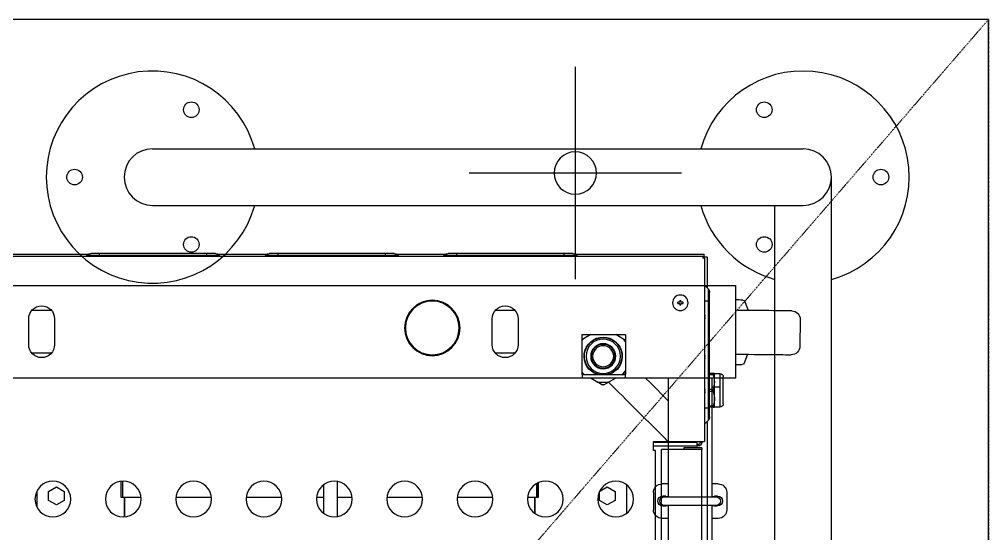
# Model space of a CAD drawing. Header units: inches. Extents: x 0 to 24647, y -6 to 17516.
# Drawn here: x 8605 to 9290, y 10962 to 11325 of the extents above; entities that cross this region are included whole.
import ezdxf

# ---------------------------------------------------------------- set-up
doc = ezdxf.new("R2010")
doc.units = ezdxf.units.IN
doc.header["$MEASUREMENT"] = 0
doc.linetypes.add('STRICHPUNKT', pattern=[1, 0.5, -0.25, 0, -0.25])
for name, color, linetype in [('200', 7, 'Continuous'), ('260G', 2, 'Continuous'), ('410AB', 90, 'Continuous'), ('610', 4, 'STRICHPUNKT'), ('BK BO', 41, 'Continuous'), ('Xr-Site Floor Plans$0$Xr_Site-Floor plans$0$a-site_counter', 8, 'Continuous')]:
    doc.layers.add(name, color=color, linetype=linetype)
doc.layers.add('500', color=4, linetype='Continuous', lineweight=13)

# ---------------------------------------------------------------- blocks, each defined once
blk = doc.blocks.new('A$C285064C4')
at = {"layer": '410AB'}
for p, q in [((75, 0, 10027229803.1), (75, 150, 10027229803.1)), ((0, 75, 10027229803.1), (150, 75, 10027229803.1))]:
    blk.add_line(p, q, dxfattribs=at)
blk.add_circle((75, 75, 10027229803.1), 15, dxfattribs=at)
blk = doc.blocks.new('A$C0A803AA6')
at = {"layer": '610'}
for p, q in [((1527, 1320.8), (0, 1320.8)), ((0, 0), (1527, 1320.8)), ((1527, 1320.8), (1527, 310))]:
    blk.add_line(p, q, dxfattribs=at)
at = {"rotation": 180}
blk.add_blockref('A$C285064C4', (1493.4, 1103.6, -10027229803.1), dxfattribs=at)
blk = doc.blocks.new('alihfpih')
at = {"layer": '200'}
for p, q in [((-2673.54, -12256.56), (-2673.54, -12716.56)), ((-2633.54, -12256.56), (-2633.54, -12716.56)), ((-3803.54, -12696.56), (-2673.54, -12696.56)), ((-3823.54, -12736.56), (-2653.54, -12736.56))]:
    blk.add_line(p, q, dxfattribs=at)
for centre in [(-2653.54, -12201.56), (-2701.17, -12284.06), (-2605.91, -12284.06), (-2701.17, -12689.06), (-2605.91, -12689.06), (-2653.54, -12771.56)]:
    blk.add_circle(centre, 5.5, dxfattribs=at)
for centre, radius, start, end in [((-2653.54, -12256.56), 75, 285.46601, 254.53399), ((-2653.54, -12256.56), 20, 0, 180), ((-2653.54, -12716.56), 75, 105.46601, 164.53399), ((-2653.54, -12716.56), 75, 195.46601, 74.53399), ((-2653.54, -12716.56), 20, 180, 0)]:
    blk.add_arc(centre, radius, start, end, dxfattribs=at)
blk = doc.blocks.new('D-Broiler-Duke-FBB')
at = {"layer": 'BK BO', "color": 250}
for p, q in [((81021.48, 12103.61), (81021.48, 12099.67)), ((81045.23, 12103.61), (81021.48, 12103.61)), ((81023.79, 12105.92), (81042.92, 12105.92)), ((81045.23, 12099.67), (81045.23, 12103.61)), ((81011.37, 12094.53), (80548.45, 12094.53)), ((81012.02, 12095.18), (81009.53, 12092.68)), ((81020.72, 12095.18), (81012.02, 12095.18)), ((81014.6, 12096.25), (81020.72, 12096.25)), ((81020.72, 12095.18), (81020.72, 12096.25)), ((81020.72, 12096.25), (81096.52, 12096.25)), ((81096.52, 12095.18), (81020.72, 12095.18)), ((81020.72, 12095.18), (81020.72, 12092.68)), ((81021.48, 12099.67), (81027.41, 12099.67)), ((81021.48, 12098.84), (81021.48, 12099.67)), ((81021.48, 12098.84), (81022.23, 12098.84)), ((81021.48, 12098.84), (81021.48, 12096.25)), ((81022.23, 12098.84), (81022.23, 12096.25)), ((81027.41, 12099.67), (81039.29, 12099.67)), ((81032.6, 12098.84), (81032.6, 12096.25)), ((81032.6, 12098.84), (81034.1, 12098.84)), ((81034.1, 12098.84), (81034.1, 12096.25)), ((81039.29, 12099.67), (81045.23, 12099.67)), ((81044.48, 12098.84), (81044.48, 12096.25)), ((81044.48, 12098.84), (81045.23, 12098.84)), ((81045.23, 12099.67), (81045.23, 12098.84)), ((81045.23, 12098.84), (81045.23, 12096.25)), ((81096.52, 12095.18), (81096.52, 12096.25)), ((81096.52, 12096.25), (81102.65, 12096.25)), ((81105.22, 12095.18), (81096.52, 12095.18)), ((81096.52, 12095.18), (81096.52, 12092.68)), ((81105.22, 12095.18), (81107.72, 12092.68)), ((81127.67, 12094.53), (81105.87, 12094.53)), ((81127.67, 12094.53), (81127.67, 12092.51)), ((80178.34, 12090.74), (80991.59, 12090.74)), ((80991.59, 12090.74), (80991.59, 12062.31)), ((80992.81, 12090.74), (80991.59, 12090.74)), ((80991.6, 12089.52), (80991.59, 12089.52)), ((80991.6, 12089.52), (80991.6, 12078.1)), ((80992.81, 12090.74), (80992.81, 12078.1)), ((80995.08, 12087.93), (80993.87, 12087.93)), ((80993.87, 12087.93), (80993.87, 12087.33)), ((80993.87, 12087.33), (80993.87, 12056.6)), ((80996.68, 12087.33), (80993.87, 12087.33)), ((80995.08, 12087.93), (80995.08, 12087.33)), ((80996.68, 12089.52), (80996.68, 12090.74)), ((80997.14, 12090.74), (80996.68, 12090.74)), ((80997.14, 12089.52), (80996.68, 12089.52)), ((80996.68, 12087.33), (80997.14, 12086.93)), ((80996.68, 12056.6), (80996.68, 12087.33)), ((81126.96, 12092.68), (80997.14, 12092.68)), ((80997.14, 12056.6), (80997.14, 12092.68)), ((81031.28, 12092.71), (81031.24, 12092.71)), ((81033.37, 12092.71), (81032.61, 12092.71)), ((81034.73, 12092.71), (81034.69, 12092.71)), ((81055.19, 12092.71), (81055.14, 12092.71)), ((81057.27, 12092.71), (81056.51, 12092.71)), ((81058.63, 12092.71), (81058.59, 12092.71)), ((81083.61, 12092.71), (81083.57, 12092.71)), ((81085.69, 12092.71), (81084.94, 12092.71)), ((81087.06, 12092.71), (81087.02, 12092.71)), ((81126.96, 12092.68), (81126.96, 12091.46)), ((81128.19, 12091.46), (81126.96, 12091.46)), ((81127.67, 12092.51), (81129.69, 12092.51)), ((81128.19, 11566.9), (81128.19, 12091.46)), ((81129.69, 12001.27), (81129.69, 12092.51)), ((80992.81, 12078.1), (80991.6, 12078.1)), ((81093.6, 12075.96), (81094.92, 12075.96)), ((81094.92, 12075.2), (81093.6, 12075.2)), ((81094.92, 12075.96), (81094.92, 12077.28)), ((81094.92, 12073.87), (81094.92, 12075.2)), ((81095.68, 12077.28), (81095.68, 12075.96)), ((81095.68, 12075.96), (81097, 12075.96)), ((81095.68, 12075.2), (81095.68, 12073.87)), ((81097, 12075.2), (81095.68, 12075.2)), ((80178.34, 12062.31), (80991.59, 12062.31)), ((80180.01, 12057.94), (80990.83, 12057.94)), ((80990.83, 12057.94), (80990.83, 12056.6)), ((80990.83, 12056.6), (80997.14, 12056.6)), ((80946.56, 12037.67), (80966.54, 12037.67)), ((80955.6, 12029.45), (80952.41, 12023.93)), ((80961.98, 12029.45), (80955.6, 12029.45)), ((80965.17, 12023.93), (80961.98, 12029.45)), ((80952.41, 12023.93), (80955.6, 12018.41)), ((80955.6, 12018.41), (80961.7, 12018.41)), ((80962.08, 12018.58), (80965.17, 12023.93)), ((81129.03, 12002.17), (81128.19, 12003.01)), ((81129.03, 11993.48), (81129.03, 12002.17)), ((81130.09, 11999.6), (81130.09, 11993.48)), ((81129.03, 11993.48), (81128.19, 11993.48)), ((81129.03, 11917.67), (81129.03, 11993.48)), ((81129.03, 11993.48), (81130.09, 11993.48)), ((81130.09, 11993.48), (81130.09, 11917.67)), ((80946.17, 11973), (80957.88, 11973)), ((80957.88, 11972.47), (80946.56, 11972.47)), ((80957.88, 11975.36), (80968.22, 11975.36)), ((80957.88, 11974.15), (80957.88, 11975.36)), ((80957.88, 11974.15), (80967.64, 11974.15)), ((80957.88, 11967.64), (80957.88, 11974.02)), ((80967.57, 11974.02), (80957.88, 11974.02)), ((80957.88, 11917.9), (80957.88, 11943.02)), ((81129.03, 11917.67), (81128.19, 11917.67)), ((81129.03, 11908.98), (81129.03, 11917.67)), ((81129.03, 11917.67), (81130.09, 11917.67)), ((81130.09, 11917.67), (81130.09, 11911.55)), ((81129.03, 11908.98), (81128.19, 11908.14)), ((81129.69, 11874.92), (81129.69, 11909.89)), ((80957.88, 11868.15), (80957.88, 11893.28)), ((81129.03, 11875.83), (81128.19, 11876.67)), ((81129.03, 11867.14), (81129.03, 11875.83)), ((81129.03, 11867.14), (81128.19, 11867.14)), ((81129.03, 11791.33), (81129.03, 11867.14)), ((81129.03, 11867.14), (81130.09, 11867.14)), ((81130.09, 11873.26), (81130.09, 11867.14)), ((81130.09, 11867.14), (81130.09, 11791.33)), ((80957.88, 11833), (80957.88, 11843.54)), ((80969.02, 11833), (80944.08, 11833)), ((80946.35, 11823.52), (80966.75, 11823.52)), ((80957.88, 11818.41), (80957.88, 11823.52)), ((80957.88, 11768.67), (80957.88, 11793.8)), ((81129.03, 11791.33), (81128.19, 11791.33)), ((81129.03, 11782.64), (81129.03, 11791.33)), ((81129.03, 11791.33), (81130.09, 11791.33)), ((81130.09, 11791.33), (81130.09, 11785.21)), ((81129.03, 11782.64), (81128.19, 11781.79)), ((81129.69, 11748.58), (81129.69, 11783.54)), ((80957.88, 11718.93), (80957.88, 11744.06)), ((81129.03, 11749.49), (81128.19, 11750.33)), ((81129.03, 11740.79), (81129.03, 11749.49)), ((81130.09, 11746.91), (81130.09, 11740.79)), ((81129.03, 11740.79), (81128.19, 11740.79)), ((81129.03, 11664.99), (81129.03, 11740.79)), ((81129.03, 11740.79), (81130.09, 11740.79)), ((81130.09, 11740.79), (81130.09, 11664.99)), ((80957.88, 11681.39), (80957.88, 11694.32)), ((80957.88, 11682.41), (80943.93, 11682.41)), ((80943.97, 11682.95), (80957.88, 11682.95)), ((80957.88, 11681.39), (80969.18, 11681.39)), ((80969.18, 11681.26), (80957.88, 11681.26)), ((80957.88, 11680.05), (80957.88, 11681.26)), ((80969.07, 11680.05), (80957.88, 11680.05)), ((81129.03, 11664.99), (81128.19, 11664.99)), ((81129.03, 11656.29), (81129.03, 11664.99)), ((81129.03, 11664.99), (81130.09, 11664.99)), ((81130.09, 11664.99), (81130.09, 11658.87)), ((81129.03, 11656.29), (81128.19, 11655.45)), ((81129.69, 11565.91), (81129.69, 11657.2)), ((80955.6, 11640.01), (80952.41, 11634.49)), ((80952.41, 11634.49), (80955.6, 11628.97)), ((80961.98, 11640.01), (80955.6, 11640.01)), ((80965.17, 11634.49), (80961.98, 11640.01)), ((80961.98, 11628.97), (80965.17, 11634.49)), ((80955.6, 11628.97), (80961.98, 11628.97)), ((80962.26, 11620.74), (80950.84, 11620.74))]:
    blk.add_line(p, q, dxfattribs=at)
at = {"layer": 'BK BO', "color": 250, "flags": 128}
for points in [[(81027.41, 12099.67), (81026.4, 12099.63), (81022.23, 12098.84)], [(81032.6, 12098.84), (81030.05, 12099.44), (81027.41, 12099.67)], [(81039.29, 12099.67), (81035.1, 12099.12), (81034.1, 12098.84)], [(81044.48, 12098.84), (81041.11, 12099.56), (81039.29, 12099.67)], [(81032.61, 12092.87), (81031.89, 12092.81), (81031.28, 12092.71)], [(81056.51, 12092.87), (81055.79, 12092.81), (81055.19, 12092.71)], [(81084.94, 12092.87), (81084.22, 12092.81), (81083.61, 12092.71)]]:
    blk.add_lwpolyline(points, dxfattribs=at)
at = {"layer": 'BK BO', "color": 250}
for centre, radius in [((81095.3, 12075.58), 5.5), ((80956.55, 12029.94), 12.63), ((80956.55, 11980.2), 12.63), ((80956.55, 11930.46), 12.63), ((81077.5, 11900.24), 19.62), ((81077.5, 11900.24), 18.99), ((80956.55, 11880.72), 12.63), ((80956.55, 11830.98), 12.63), ((80956.55, 11781.24), 12.63), ((80956.55, 11731.49), 12.63), ((80956.55, 11681.75), 12.63), ((80956.55, 11632.01), 12.63)]:
    blk.add_circle(centre, radius, dxfattribs=at)
for centre, radius, start, end in [((81023.79, 12103.61), 2.31, 90, 180), ((81042.92, 12103.61), 2.31, 0, 90), ((81014.6, 12092.61), 3.64, 90, 135), ((81102.65, 12092.61), 3.64, 45, 90), ((80996.68, 12087.93), 2.8, 90, 180), ((80996.68, 12087.93), 1.59, 90, 180), ((81033.05, 12084.91), 7.97, 78.16627, 87.76329), ((81056.96, 12084.91), 7.97, 78.16627, 87.76329), ((81085.38, 12084.91), 7.97, 78.16627, 87.76329), ((81095.3, 12075.58), 1.74, 167.44414, 192.55586), ((81095.3, 12075.58), 1.74, 77.44414, 102.55586), ((81095.3, 12075.58), 1.74, 257.44414, 282.55586), ((81095.3, 12075.58), 1.74, 347.44414, 12.55586), ((81126.45, 11999.6), 3.64, 0, 45), ((81126.45, 11911.55), 3.64, 315, 0), ((81126.45, 11873.26), 3.64, 0, 45), ((81126.45, 11785.21), 3.64, 315, 0), ((81126.45, 11746.91), 3.64, 0, 45), ((81126.45, 11658.87), 3.64, 315, 0)]:
    blk.add_arc(centre, radius, start, end, dxfattribs=at)
blk = doc.blocks.new('D-Untergestell-Broiler-Duke-FBB')
at = {"layer": '260G'}
for p, q in [((70787.57, 14623.57), (70768.78, 14623.36)), ((70763.08, 14586.31), (70756.79, 14583.94)), ((70800.41, 14584.42), (70794.07, 14586.65)), ((70746.23, 14577.73), (70746.23, 14499.96)), ((70748.84, 14577.73), (70746.23, 14577.73)), ((70809.19, 14577.73), (70748.84, 14577.73)), ((70811.8, 14577.73), (70809.19, 14577.73)), ((70811.8, 13875.68), (70811.8, 14577.73)), ((70665.4, 14571.63), (70653.2, 14571.63)), ((70746.23, 14566.69), (70740.12, 14566.62)), ((70656.25, 14560.96), (70369.55, 14560.96)), ((70647.1, 14565.53), (70647.1, 14560.96)), ((70655.87, 14562.86), (70655.87, 14565.15)), ((70656.25, 14564.01), (70656.25, 14527.41)), ((70662.35, 14527.41), (70662.35, 14564.01)), ((70746.23, 14560.96), (70662.35, 14560.96)), ((70662.74, 14565.15), (70662.74, 14562.86)), ((70671.5, 14565.53), (70671.5, 14560.96)), ((70511.36, 14530.35), (70656.25, 14530.46)), ((70647.1, 14530.46), (70647.1, 14525.88)), ((70655.87, 14526.26), (70655.87, 14528.55)), ((70662.35, 14530.46), (70746.23, 14530.46)), ((70662.74, 14528.55), (70662.74, 14526.26)), ((70671.5, 14530.46), (70671.5, 14525.88)), ((70703.7, 14527.74), (70728.57, 14502.87)), ((70743.06, 14517.37), (70729.97, 14530.46)), ((70665.4, 14519.78), (70653.2, 14519.78)), ((70746.23, 14514.2), (70743.06, 14517.37)), ((70746.23, 14499.96), (70748.84, 14499.96)), ((70746.23, 14499.96), (70746.23, 14469.46)), ((70748.79, 14497.27), (70749.34, 14498.22)), ((70777.02, 14499.96), (70748.84, 14499.96)), ((70748.84, 14469.46), (70748.84, 14499.96)), ((70773.05, 14499.96), (70774.05, 14498.22)), ((70774.05, 14498.22), (70777.02, 14493.07)), ((70777.02, 14469.46), (70777.02, 14499.96)), ((70743.41, 14487.95), (70746.23, 14492.83)), ((70741.52, 14484.67), (70743.41, 14487.95)), ((70746.23, 14475.65), (70743.41, 14480.53)), ((70749.34, 14470.26), (70748.79, 14471.21)), ((70777.02, 14475.41), (70774.05, 14470.26)), ((70746.23, 14469.46), (70746.23, 14045.43)), ((70748.84, 14469.46), (70746.23, 14469.46)), ((70748.84, 14469.46), (70777.02, 14469.46)), ((70749.81, 14469.46), (70749.34, 14470.26)), ((70774.05, 14470.26), (70773.59, 14469.46)), ((70788.17, 14424.09), (70769.87, 14424.09)), ((70763.77, 14421.76), (70763.77, 14408.12)), ((70794.27, 14408.12), (70794.27, 14421.76)), ((70769.87, 14405.79), (70788.17, 14405.79)), ((70763.77, 14094.09), (70763.77, 14080.45)), ((70788.17, 14096.42), (70769.87, 14096.42)), ((70794.27, 14080.45), (70794.27, 14094.09)), ((70769.87, 14078.12), (70788.17, 14078.12))]:
    blk.add_line(p, q, dxfattribs=at)
at = {"layer": '260G', "flags": 128}
for points in [[(70763.17, 14577.73), (70763.16, 14579.26), (70763.11, 14583.31), (70763.07, 14587.22), (70763.03, 14590.98), (70762.99, 14594.57), (70762.96, 14597.95), (70762.92, 14601.12), (70762.89, 14604.04), (70762.86, 14606.71), (70762.83, 14609.11), (70762.81, 14611.21), (70762.79, 14613.02), (70762.78, 14614.51), (70762.76, 14615.68), (70762.75, 14616.52), (70762.75, 14617.03), (70762.75, 14617.2)], [(70793.73, 14617.53), (70793.73, 14617.36), (70793.74, 14616.86), (70793.75, 14616.01), (70793.76, 14614.84), (70793.78, 14613.35), (70793.8, 14611.55), (70793.82, 14609.44), (70793.85, 14607.05), (70793.88, 14604.38), (70793.91, 14601.45), (70793.94, 14598.29), (70793.98, 14594.9), (70794.02, 14591.32), (70794.06, 14587.56), (70794.1, 14583.64), (70794.14, 14579.6), (70794.16, 14577.73)], [(70755.85, 14577.73), (70755.85, 14578.31), (70755.83, 14579.78), (70755.82, 14580.96), (70755.81, 14581.81), (70755.8, 14582.33), (70755.8, 14582.5)], [(70801.43, 14583), (70801.43, 14582.82), (70801.44, 14582.3), (70801.44, 14581.45), (70801.46, 14580.28), (70801.47, 14578.8), (70801.48, 14577.73)], [(70740.18, 14560.96), (70740.18, 14561.12), (70740.16, 14562.36), (70740.15, 14563.58), (70740.14, 14564.69), (70740.13, 14565.6), (70740.12, 14566.24), (70740.12, 14566.58), (70740.12, 14566.62)], [(70728.57, 14502.87), (70731.11, 14500.34), (70733.62, 14497.83), (70736.08, 14495.36), (70738.47, 14492.97), (70740.77, 14490.67), (70742.95, 14488.5), (70743.44, 14488)], [(70749.34, 14498.22), (70750.17, 14499.65), (70750.34, 14499.96)], [(70743.41, 14480.53), (70742.58, 14481.96), (70741.52, 14483.81)]]:
    blk.add_lwpolyline(points, dxfattribs=at)
at = {"layer": '260G'}
for radius in [12.14, 8.85, 8.85, 8.79, 8.79, 8.73, 8.73, 8.67, 8.67, 8.61, 8.6, 8.55, 8.54, 8.41, 7.46, 7.44]:
    blk.add_circle((70761.7, 14484.24), radius, dxfattribs=at)
for centre, radius, start, end in [((70768.85, 14617.26), 6.1, 90.62118, 180.62118), ((70787.63, 14617.47), 6.1, 0.62118, 90.62118), ((70757.33, 14582.52), 1.53, 110.62118, 180.62118), ((70799.9, 14582.98), 1.53, 0.62118, 70.62118), ((70653.2, 14565.53), 6.1, 90, 180), ((70659.3, 14565.15), 3.43, 0, 180), ((70659.3, 14564.01), 3.05, 0, 180), ((70665.4, 14565.53), 6.1, 0, 90), ((70659.3, 14562.86), 3.43, 180, 207.26604), ((70659.3, 14562.86), 3.43, 332.73396, 0), ((70653.2, 14525.88), 6.1, 180, 270), ((70659.3, 14528.55), 3.43, 152.73396, 180), ((70659.3, 14526.26), 3.43, 180, 0), ((70659.3, 14527.41), 3.05, 180, 0), ((70659.3, 14528.55), 3.43, 0, 27.26604), ((70665.4, 14525.88), 6.1, 270, 0), ((70685.07, 14509.11), 26.35, 45, 54.11096), ((70761.7, 14484.24), 18.66, 122.6214, 131.46622), ((70761.7, 14484.24), 18.66, 48.53378, 57.3786), ((70761.7, 14484.24), 13.52, 0, 162.66043), ((70761.7, 14484.24), 13.22, 0, 167.51704), ((70761.7, 14484.24), 20.18, 178.77756, 181.22244), ((70761.7, 14484.24), 18.66, 168.53378, 191.46622), ((70761.7, 14484.24), 13.22, 192.48296, 0), ((70761.7, 14484.24), 13.52, 197.33957, 0), ((70761.7, 14484.24), 18.66, 228.53378, 232.41665), ((70761.7, 14484.24), 18.66, 307.58335, 311.46622), ((70769.87, 14414.94), 9.15, 90, 270), ((70788.17, 14414.94), 9.15, 270, 90), ((70769.87, 14087.27), 9.15, 90, 270), ((70788.17, 14087.27), 9.15, 270, 90)]:
    blk.add_arc(centre, radius, start, end, dxfattribs=at)
blk = doc.blocks.new('A$C48A1077E')
at = {"layer": '500'}
for name, p in [('D-Untergestell-Broiler-Duke-FBB', (-69556.11, -13504)), ('D-Broiler-Duke-FBB', (-79851.94, -11040.8))]:
    blk.add_blockref(name, p, dxfattribs=at)
blk = doc.blocks.new('A$C6C05235F')
blk.add_blockref('A$C0A803AA6', (0, 290.31))
at = {"layer": '500', "xscale": -1, "rotation": 180}
blk.add_blockref('alihfpih', (4069.05, -11236.56), dxfattribs=at)
at = {"layer": '500'}
blk.add_blockref('A$C48A1077E', (83.3, 358.41), dxfattribs=at)

msp = doc.modelspace()

# ---------------------------------------------------------------- linework, layer by layer
at = {"layer": 'Xr-Site Floor Plans$0$Xr_Site-Floor plans$0$a-site_counter', "ltscale": 2}
for p, q in [((9290.2, 11325.44), (7857.54, 11325.44)), ((9290.2, 4255.5), (9290.2, 11325.44))]:
    msp.add_line(p, q, dxfattribs=at)

# ---------------------------------------------------------------- block references
at = {"layer": '500', "xscale": -1, "rotation": 270}
msp.add_blockref('A$C6C05235F', (7679.09, 9798.44), dxfattribs=at)

doc.saveas('drawing.dxf')
